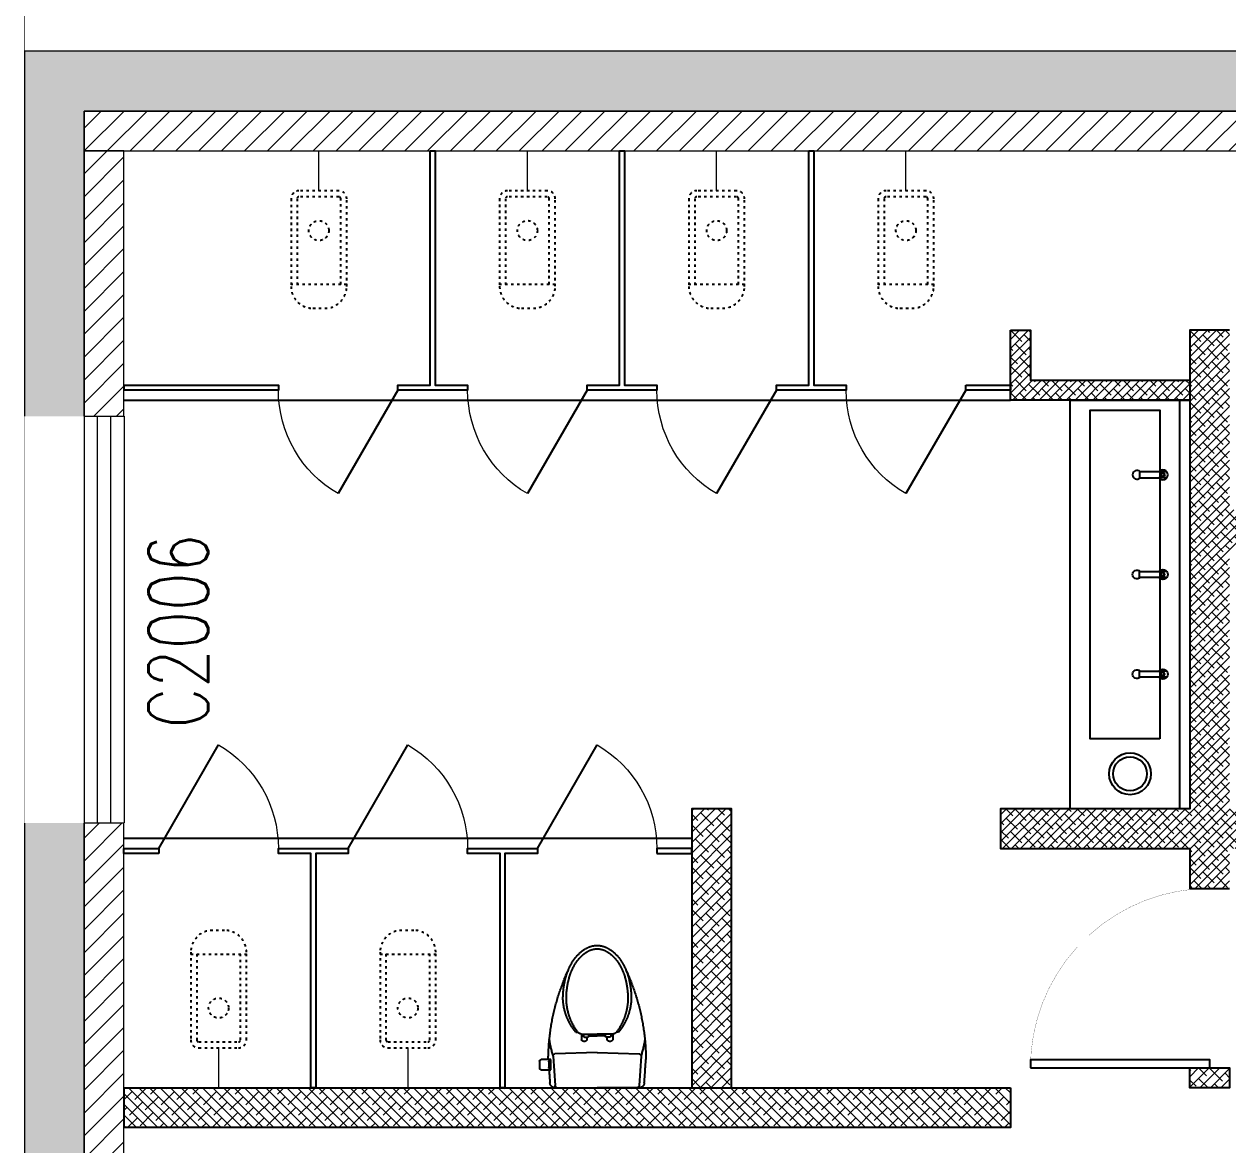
# Model space of a CAD drawing. Header units: millimetres. Extents: x -162958 to 167200, y -450 to 146301.
# Drawn here: x -2 to 6041, y 135713 to 141336 of the extents above; entities that cross this region are included whole.
import ezdxf

# ---------------------------------------------------------------- set-up
doc = ezdxf.new("R2010")
doc.units = ezdxf.units.MM
doc.set_wipeout_variables(frame=1)
doc.linetypes.add('ACAD_ISO03W100', pattern=[30, 12, -18])
doc.linetypes.add('Xr_MB nha xuong CM2$0$DASHED', pattern=[0.75, 0.5, -0.25])
doc.layers.get('0').update_dxf_attribs({"lineweight": 5})
doc.layers.get('Defpoints').update_dxf_attribs({"color": 6, "lineweight": 5})
for name, color, linetype in [('0-卫生间', 210, 'Continuous'), ('WIPEOUT', 250, 'Continuous'), ('Xr_MB nha xuong CM2$0$Xr_MB bao ve$0$$AUDIT_BAD_LAYER1', 7, 'Continuous')]:
    doc.layers.add(name, color=color, linetype=linetype)
for name, color, linetype, lineweight in [('CJSC.4-Net manh', 8, 'Continuous', 5), ('CJSC.8-Cua', 15, 'Continuous', 5), ('WINDOW_TEXT', 7, 'Continuous', 5), ('Xr_MB nha xuong CM2$0$A-Solid-Wall H', 9, 'Continuous', 18), ('Xr_MB nha xuong CM2$0$A-Solid-WallC', 2, 'Continuous', 5), ('Xr_MB nha xuong CM2$0$A-Solid-WallL', 6, 'Continuous', 5), ('Xr_MB nha xuong CM2$0$CJSC.4-Net manh', 8, 'Continuous', 5)]:
    doc.layers.add(name, color=color, linetype=linetype, lineweight=lineweight)
doc.styles.add('_TCH_WINDOW', font='SIMPLEX', dxfattribs={"bigfont": 'GBCBIG'})
pattern_1 = [(45, (2194615.53, 817811.32), (-57.452426, 57.452426), [])]
pattern_2 = [(225, (-972617.78, -1804672.444), (22.4506403, -22.4506403), []), (315, (-972617.78, -1804672.444), (67.3519209, -22.4506403), [79.375, -47.625])]

# ---------------------------------------------------------------- blocks, each defined once
blk = doc.blocks.new('Xr_MB nha xuong CM2$0$20261F 幕墙')
at = {"layer": 'Xr_MB nha xuong CM2$0$A-Solid-Wall H'}
h = blk.add_hatch(dxfattribs=at)
h.set_pattern_fill('GOST_WOOD', color=256, scale=25, angle=-90)
h.paths.add_polyline_path([(3205053.3, 2398933.7), (3205603.3, 2398933.7), (3205603.3, 2399233.7), (3161603.3, 2399233.7), (3161603.3, 2390983.7), (3161903.3, 2390983.7), (3161903.3, 2398933.7)])
h = blk.add_hatch(dxfattribs=at)
h.set_pattern_fill('ANSI31', color=256, scale=650)
h.set_pattern_definition(pattern_1)
h.paths.add_polyline_path([(3194003.3, 2398933.7), (3161903.3, 2398933.7), (3161903.3, 2398733.7), (3194003.3, 2398733.7)])
h = blk.add_hatch(dxfattribs=at)
h.set_pattern_fill('ANSI31', color=256, scale=650)
h.set_pattern_definition(pattern_1)
h.paths.add_polyline_path([(3161903.3, 2391483.7), (3162103.3, 2391483.7), (3162103.3, 2398733.7), (3161903.3, 2398733.7)])
at = {"layer": 'Xr_MB nha xuong CM2$0$A-Solid-WallC', "linetype": 'ByBlock', "lineweight": 0, "ltscale": 0.1}
for points in [[(3194003.3, 2398933.7), (3161903.3, 2398933.7), (3161903.3, 2398733.7), (3194003.3, 2398733.7)], [(3161903.3, 2391483.7), (3162103.3, 2391483.7), (3162103.3, 2398733.7), (3161903.3, 2398733.7)]]:
    blk.add_lwpolyline(points, close=True, dxfattribs=at)
at = {"layer": 'Xr_MB nha xuong CM2$0$A-Solid-WallL'}
blk.add_lwpolyline([(3205053.3, 2398933.7), (3205603.3, 2398933.7), (3205603.3, 2399233.7), (3161603.3, 2399233.7), (3161603.3, 2390983.7), (3161903.3, 2390983.7), (3161903.3, 2398933.7), (3205053.3, 2398933.7)], close=True, dxfattribs=at)
blk = doc.blocks.new('$TCHSYS$APDOOR2D')
at = {"color": 0}
blk.add_line((0.5, 0), (0, 0.866), dxfattribs=at)
at = {"color": 0, "lineweight": 13}
blk.add_arc((0.5, 0), 1, 120, 180, dxfattribs=at)
blk = doc.blocks.new('a7sd58a')
at = {"color": 0, "linetype": 'ACAD_ISO03W100'}
for p, q in [((1723795.5, -215571.2, 0), (1723795.5, -215770.7, 0)), ((1724235.2, -215561.2, 0), (1723805.5, -215561.2, 0)), ((1723805.5, -215780.7, 0), (1724235.2, -215780.7, 0))]:
    blk.add_line(p, q, dxfattribs=at)
at = {"color": 0, "linetype": 'ACAD_ISO03W100', "elevation": 0}
blk.add_lwpolyline([(1723765.5, -215571.2), (1723765.5, -215770.7, 0.414214), (1723805.5, -215810.7), (1724245.2, -215810.7, 0.414214), (1724355.2, -215700.7), (1724355.2, -215641.2, 0.414214), (1724245.2, -215531.2), (1723805.5, -215531.2, 0.414214)], format="xyb", close=True, dxfattribs=at)
blk.add_lwpolyline([(1724235.2, -215531.2), (1724235.2, -215810.7)], dxfattribs=at)
at = {"color": 8, "linetype": 'ACAD_ISO03W100'}
blk.add_circle((1723965.5, -215671, 0), 50, dxfattribs=at)
at = {"color": 0, "linetype": 'ACAD_ISO03W100'}
for centre, start, end in [((1723805.5, -215571.2, 0), 90, 180), ((1723805.5, -215770.7, 0), 180, 270)]:
    blk.add_arc(centre, 10, start, end, dxfattribs=at)
at = {"layer": 'Defpoints', "color": 250, "elevation": 0}
blk.add_lwpolyline([(1723765.5, -215671), (1723565.5, -215671)], dxfattribs=at)
blk = doc.blocks.new('*U254')
at = {"linetype": 'ACAD_ISO03W100', "const_width": 1}
blk.add_lwpolyline([(0, 900, -0.414214), (900, 0, -0.414214)], format="xyb", dxfattribs=at)
blk.add_lwpolyline([(0, 900), (0, 0), (40, 0), (40, 900)], close=True)
blk = doc.blocks.new('A$C09d8e9ca')
for p, q in [((10, 172), (10, 132)), ((40, 172), (40, 132))]:
    blk.add_line(p, q)
blk.add_lwpolyline([(40, 38.1), (40, 132, 3), (10, 132), (10, 38.1, 2.539565)], format="xyb", close=True)
blk.add_lwpolyline([(10, 38.1), (10, 35), (40, 35), (40, 38.1)])
for centre, radius in [((25, 152), 10), ((25.1, 151.3), 8.04)]:
    blk.add_circle(centre, radius)
blk = doc.blocks.new('20240511twr3r433')
at = {"color": 0, "linetype": 'ACAD_ISO03W100', "ltscale": 0.5}
for points in [[(15220.8274, -20729.0749, -0.10708), (15221.2767, -20728.9742, -1.007096)], [(15221.2561, -20728.9989, 0.039573), (15221.1749, -20728.9795, -12.874441)], [(15221.2767, -20728.9742, 0.00001), (15221.2771, -20728.9743, -0.438582)], [(15221.2771, -20728.9742), (15221.2771, -20728.9379, -0.414214), (15221.2841, -20728.9309), (15221.3211, -20728.9309, -0.414214), (15221.3281, -20728.9379), (15221.3281, -20728.978)], [(15221.2771, -20728.9869), (15221.2771, -20728.9742, -0.414214)], [(15221.2771, -20728.9869), (15221.2821, -20728.9799, -0.244735), (15221.2878, -20728.9769), (15221.3168, -20728.9769, -0.227838), (15221.3222, -20728.9796), (15221.3281, -20728.9869)], [(15221.3281, -20728.978, 0.001518), (15221.394, -20728.9825, -0.438582), (15221.4181, -20729.0139), (15221.4181, -20729.2194)], [(15220.9731, -20729.0479, 0.064636), (15220.8658, -20729.0619, 0.034605), (15220.8274, -20729.0749, 0.107173)], [(15220.9731, -20729.0479, -0.165444), (15221.1391, -20729.1129), (15221.1391, -20729.1228)], [(15221.2419, -20729.2194), (15221.2473, -20729.0078, -0.329174), (15221.2591, -20728.9989), (15221.4062, -20729.0081, -0.290353), (15221.4181, -20729.0179, -0.160174)], [(15220.8274, -20729.0749, 0.042781), (15220.7829, -20729.0982, 0.107173), (15220.7223, -20729.1583, 0.145045), (15220.7041, -20729.2194, 0.145045)], [(15220.9731, -20729.0649, 0.064636), (15220.8701, -20729.0783, 0.077501), (15220.7921, -20729.1125, 0.107173), (15220.7365, -20729.1676, 0.145045), (15220.7211, -20729.2194, 0.145045)], [(15220.9731, -20729.0649, -0.161886), (15221.1431, -20729.1259, -0.137949), (15221.1491, -20729.1409), (15221.1491, -20729.2194)], [(15221.1491, -20729.1409), (15221.1771, -20729.1409, -0.645184), (15221.1771, -20729.1689), (15221.1641, -20729.1689)], [(15221.1491, -20729.1509), (15221.1591, -20729.1509, -0.414214), (15221.1641, -20729.1559), (15221.1641, -20729.1729, -0.414214), (15221.1591, -20729.1779), (15221.1491, -20729.1779)], [(15220.8274, -20729.3639, -0.042781), (15220.7829, -20729.3407, -0.107173), (15220.7223, -20729.2805, -0.145045), (15220.7041, -20729.2194, -0.145045)], [(15220.9731, -20729.3739, -0.064636), (15220.8701, -20729.3606, -0.077501), (15220.7921, -20729.3264, -0.107173), (15220.7365, -20729.2713, -0.145045), (15220.7211, -20729.2194, -0.145045)], [(15220.9731, -20729.3739, 0.161886), (15221.1431, -20729.3129, 0.137949), (15221.1491, -20729.2979), (15221.1491, -20729.2194)], [(15221.2419, -20729.2194), (15221.2473, -20729.431, 0.329174), (15221.2591, -20729.4399), (15221.4062, -20729.4307, 0.290353), (15221.4181, -20729.4209, 0.160174)], [(15221.2767, -20729.4646, -0.002703), (15221.394, -20729.4563, 0.438582), (15221.4181, -20729.4249), (15221.4181, -20729.2194)], [(15221.1491, -20729.2879), (15221.1591, -20729.2879, 0.414214), (15221.1641, -20729.2829), (15221.1641, -20729.2659, 0.414214), (15221.1591, -20729.2609), (15221.1491, -20729.2609)], [(15221.1491, -20729.2979), (15221.1771, -20729.2979, 0.645184), (15221.1771, -20729.2699), (15221.1641, -20729.2699)], [(15220.9731, -20729.3909, 0.165444), (15221.1391, -20729.3259), (15221.1391, -20729.316)], [(15220.9731, -20729.3909, -0.064636), (15220.8658, -20729.377, -0.034605), (15220.8274, -20729.3639, -0.107173)], [(15220.8274, -20729.3639, 0.10708), (15221.2767, -20729.4646, 1.007096)], [(15221.2561, -20729.4399, -0.039573), (15221.1749, -20729.4593, 12.874441)]]:
    blk.add_lwpolyline(points, format="xyb", dxfattribs=at)
for points in [[(15221.3281, -20728.978), (15221.3281, -20728.9869), (15221.2771, -20728.9869)], [(15221.1581, -20729.1779), (15221.1581, -20729.2194)], [(15221.1581, -20729.2609), (15221.1581, -20729.2194)]]:
    blk.add_lwpolyline(points, dxfattribs=at)
blk = doc.blocks.new('A$Ca0c453a1')
at = {"layer": 'CJSC.4-Net manh'}
h = blk.add_hatch(dxfattribs=at)
h.set_pattern_fill('ANSI38', color=8, scale=10, angle=-180)
h.set_pattern_definition(pattern_2)
h.paths.add_polyline_path([(3870, 5250), (3870, 6050), (3670, 6050), (3670, 5450), (420, 5450), (420, 6350), (220, 6350), (220, 3950.1), (-730, 3950.1), (-730, 3750.1), (220, 3750.1), (220, 3550.1), (420, 3550.1), (420, 3750.1), (520, 3750.1), (520, 3950.1), (420, 3950.1), (420, 5250), (2120.4, 5250), (2120.4, 3950.1), (1320, 3950.1), (1320, 3750.1), (2120.4, 3750.1), (2120.4, 2650.1), (2320.4, 2650.1), (2320.4, 5250)])
h = blk.add_hatch(dxfattribs=at)
h.set_pattern_fill('ANSI38', color=8, scale=10, angle=-180)
h.set_pattern_definition(pattern_2)
h.paths.add_polyline_path([(-680, 6350), (-580, 6350), (-580, 6100.1), (220, 6100.1), (220, 6000.1), (-680, 6000.1)])
h = blk.add_hatch(dxfattribs=at)
h.set_pattern_fill('ANSI38', color=8, scale=300, angle=-180)
h.set_pattern_definition([(225, (-975117.78, -1343672.483), (26.5165043, -26.5165043), []), (315, (-975117.78, -1343672.483), (79.5495129, -26.5165043), [93.75, -56.25])])
h.paths.add_polyline_path([(-2280, 2550), (-2080, 2550), (-2080, 3950.1), (-2280, 3950.1)])
h = blk.add_hatch(dxfattribs=at)
h.set_pattern_fill('ANSI38', color=8, scale=300, angle=-180)
h.set_pattern_definition([(225, (-972617.78, -1342672.348), (26.5165043, -26.5165043), []), (315, (-972617.78, -1342672.348), (79.5495129, -26.5165043), [93.75, -56.25])])
h.paths.add_polyline_path([(220, 2650.1), (420, 2650.1), (420, 2550.1), (220, 2550.1)])
h = blk.add_hatch(dxfattribs=at)
h.set_pattern_fill('ANSI38', color=8, scale=300, angle=-270)
h.set_pattern_definition([(135, (-1347558.627, 975387.78), (-26.5165043, -26.5165043), []), (225, (-1347558.627, 975387.78), (-26.5165043, -79.5495129), [93.75, -56.25])])
h.paths.add_polyline_path([(-680, 2550), (-680, 2350), (-5129.9, 2349.9), (-5129.9, 2549.9)])
at = {"layer": '0-卫生间'}
for p, q in [((-5129.9, 6000.1), (-680, 6000.1)), ((-2280, 3800.2), (-5132.8, 3800.2))]:
    blk.add_line(p, q, dxfattribs=at)
for points in [[(-3592.5, 7250.3), (-3567.5, 7250.3), (-3567.5, 6075.3), (-3405, 6075.3), (-3405, 6050.3), (-3755, 6050.3), (-3755, 6075.3), (-3592.5, 6075.3), (-3592.5, 7250.3)], [(-2642.5, 7250.2), (-2617.5, 7250.2), (-2617.5, 6075.2), (-2455, 6075.2), (-2455, 6050.2), (-2805, 6050.2), (-2805, 6075.2), (-2642.5, 6075.2), (-2642.5, 7250.2)], [(-1692.5, 7250.1), (-1667.5, 7250.1), (-1667.5, 6075.1), (-1505, 6075.1), (-1505, 6050.1), (-1855, 6050.1), (-1855, 6075.1), (-1692.5, 6075.1), (-1692.5, 7250.1)], [(420, 6350), (220, 6350), (220, 3950.1), (-730, 3950.1), (-730, 3750.1), (220, 3750.1), (220, 3550.1), (420, 3550.1)], [(-4167.5, 2550.2), (-4192.5, 2550.2), (-4192.5, 3725.2), (-4355, 3725.2), (-4355, 3750.2), (-4005, 3750.2), (-4005, 3725.2), (-4167.5, 3725.2), (-4167.5, 2550.2)], [(-3217.5, 2550.1), (-3242.5, 2550.1), (-3242.5, 3725.1), (-3405, 3725.1), (-3405, 3750.1), (-3055, 3750.1), (-3055, 3725.1), (-3217.5, 3725.1), (-3217.5, 2550.1)]]:
    blk.add_lwpolyline(points, dxfattribs=at)
for points in [[(-680, 6350), (-580, 6350), (-580, 6100.1), (220, 6100.1), (220, 6000.1), (-680, 6000.1)], [(-5129.9, 6075.1), (-4355, 6075.1), (-4355, 6050.1), (-5129.9, 6050.1)], [(-905, 6075.1), (-680, 6075.1), (-680, 6050.1), (-905, 6050.1)], [(-380, 6000.1), (220, 6000.1), (220, 3950.1), (-380, 3950.1)], [(170, 6000.1), (220, 6000.1), (220, 3950.1), (170, 3950.1)], [(70, 4300.1), (-280, 4300.1), (-280, 5950.1), (70, 5950.1)], [(-2280, 2550), (-2080, 2550), (-2080, 3950.1), (-2280, 3950.1)], [(-4955, 3725.2), (-5130, 3725.2), (-5130, 3750.2), (-4955, 3750.2)], [(-2455, 3725), (-2280, 3725), (-2280, 3750), (-2455, 3750)], [(220, 2650.1), (420, 2650.1), (420, 2550.1), (220, 2550.1)], [(-680, 2550), (-680, 2350), (-5129.9, 2349.9), (-5129.9, 2549.9)]]:
    blk.add_lwpolyline(points, close=True, dxfattribs=at)
for radius in [105, 85]:
    blk.add_circle((-80, 4125.1), radius, dxfattribs=at)
for name, p, rotation in [('a7sd58a', (211519.2, 1730815.6, 0), 270), ('a7sd58a', (212566, 1730815.8, 0), 270), ('a7sd58a', (213516, 1730815.7, 0), 270), ('a7sd58a', (214466, 1730815.6, 0), 270), ('A$C09d8e9ca', (-67.6, 5650.1), 270), ('*U254', (320, 2650.1), 90), ('a7sd58a', (-220326, -1721015.4, 0), 90), ('a7sd58a', (-219376, -1721015.4, 0), 90)]:
    blk.add_blockref(name, p, dxfattribs=dict(at, rotation=rotation))
for name, p, xscale, yscale, zscale, rotation in [('$TCHSYS$APDOOR2D', (-4055, 6050.3), -600, 600, 25, 180), ('$TCHSYS$APDOOR2D', (-3105, 6050.3), -600, 600, 25, 180), ('$TCHSYS$APDOOR2D', (-2155, 6050.2), -600, 600, 25, 180), ('$TCHSYS$APDOOR2D', (-1205, 6050.1), -600, 600, 25, 180), ('20240511twr3r433', (-20731974.4, 15223968.2), -1000.000000000012, 1000.000000000012, 1000.000000000012, 90)]:
    blk.add_blockref(name, p, dxfattribs=dict(at, xscale=xscale, yscale=yscale, zscale=zscale, rotation=rotation))
at = {"layer": '0-卫生间', "xscale": -1, "rotation": 270}
for p in [(-67.6, 5100.1), (-67.6, 4600.1)]:
    blk.add_blockref('A$C09d8e9ca', p, dxfattribs=at)
at = {"layer": '0-卫生间', "xscale": -600, "yscale": 600, "zscale": 25}
for p in [(-4655, 3750.2), (-3705, 3750.1), (-2755, 3750)]:
    blk.add_blockref('$TCHSYS$APDOOR2D', p, dxfattribs=at)
blk = doc.blocks.new('20240511$TCHSYS$WIN2D')
at = {"color": 0}
for p, q in [((-0.5, 0.5), (0.5, 0.5)), ((-0.5, 0.5), (-0.5, -0.5)), ((0.5, 0.5), (0.5, -0.5)), ((0.5, 0.1667), (-0.5, 0.1667)), ((0.5, -0.1667), (-0.5, -0.1667)), ((-0.5, -0.5), (0.5, -0.5))]:
    blk.add_line(p, q, dxfattribs=at)
blk = doc.blocks.new('YQ0515182700')
blk.add_wipeout([(0, 139369.2), (500, 139369.2), (500, 137329.2), (0, 137329.2)]).dxf.layer = 'WIPEOUT'
at = {"layer": 'CJSC.8-Cua'}
ref = blk.add_blockref('20240511$TCHSYS$WIN2D', (400, 138349.2, 0), dxfattribs=dict(at, xscale=-2040.000000000002, yscale=200.0000000000003, zscale=200, rotation=90))
ref.add_attrib('A', 'C2006', (922.6, 137804.2, 0), dxfattribs={"layer": 'WINDOW_TEXT', "height": 300, "rotation": 90, "style": '_TCH_WINDOW', "width": 0.75})

msp = doc.modelspace()

# ---------------------------------------------------------------- block references
at = {"layer": 'CJSC.8-Cua'}
msp.add_blockref('Xr_MB nha xuong CM2$0$20261F 幕墙', (-3161603.5, -2258033.7), dxfattribs=at)

# ---------------------------------------------------------------- next in the draw order: linework, layer by layer
at = {"layer": 'Xr_MB nha xuong CM2$0$CJSC.4-Net manh', "linetype": 'Xr_MB nha xuong CM2$0$DASHED', "ltscale": 2000, "const_width": 3}
msp.add_lwpolyline([(-0.2, -0.2), (165999.8, -0.2), (165999.8, 146299.9), (-0.2, 146299.9)], close=True, dxfattribs=at)

# ---------------------------------------------------------------- next in the draw order: block references
at = {"layer": '0-卫生间', "ltscale": 1000}
msp.add_blockref('A$Ca0c453a1', (5629.8, 133450), dxfattribs=at)

# ---------------------------------------------------------------- next in the draw order: block references
at = {"layer": 'Xr_MB nha xuong CM2$0$Xr_MB bao ve$0$$AUDIT_BAD_LAYER1', "color": 2, "ltscale": 1000}
msp.add_blockref('YQ0515182700', (0, -0.4), dxfattribs=at)

doc.saveas('drawing.dxf')
